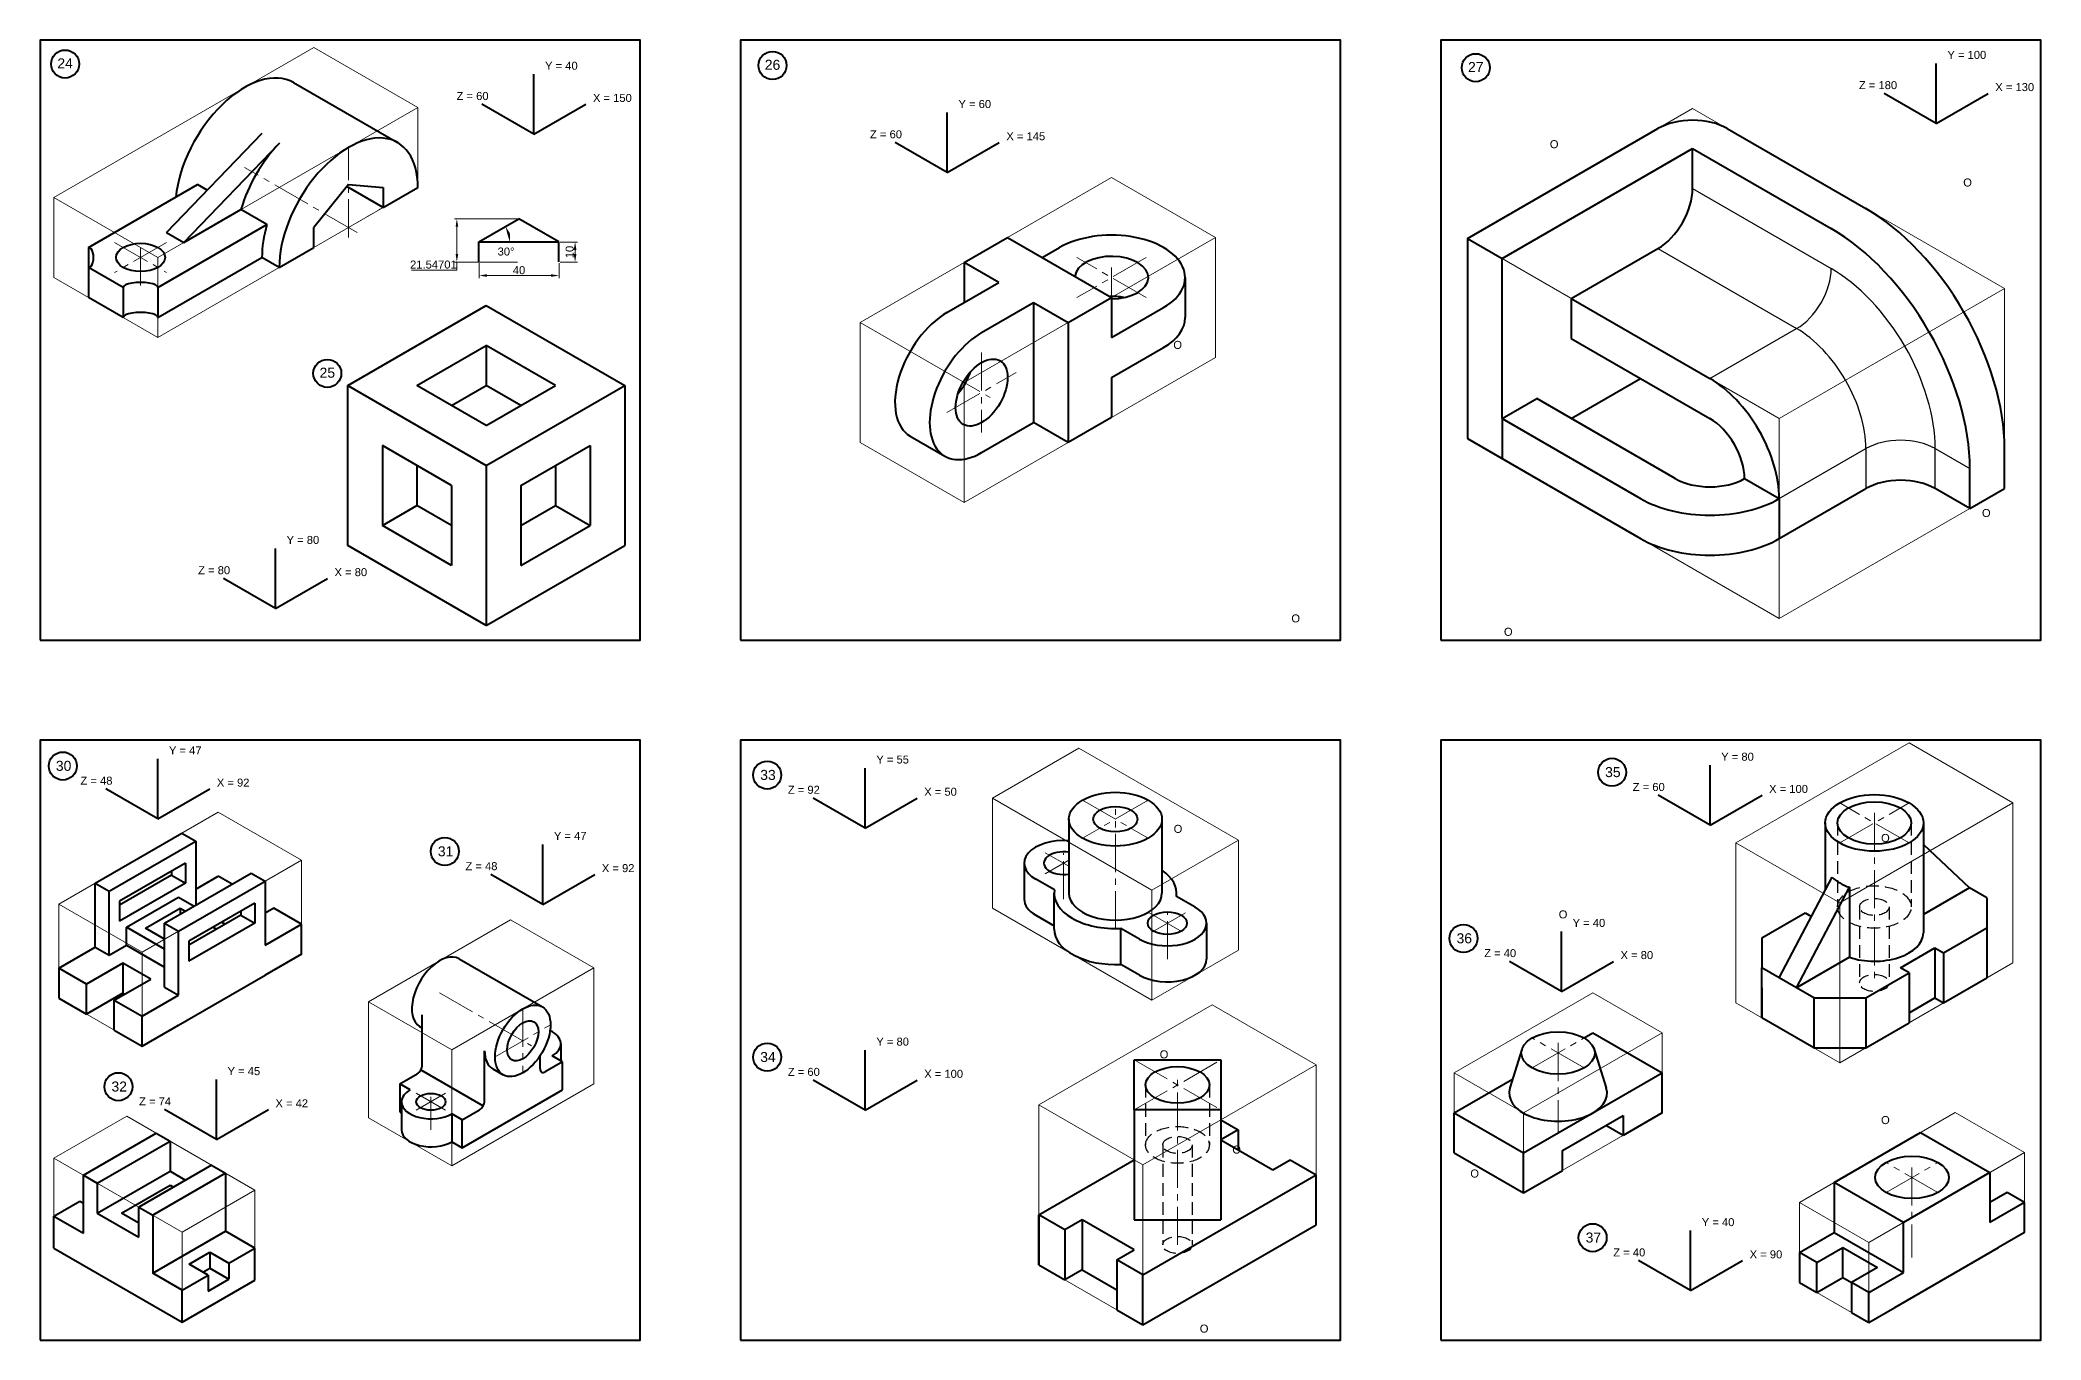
# Model space of a CAD drawing. Header units: millimetres. Extents: x 0 to 2304, y 0 to 1350.
# Drawn here: x 0 to 1000, y 0 to 650 of the extents above; entities that cross this region are included whole.
import ezdxf

# ---------------------------------------------------------------- set-up
doc = ezdxf.new("R2010")
doc.units = ezdxf.units.MM
doc.linetypes.add('CENTER2', pattern=[28.575, 19.05, -3.175, 3.175, -3.175])
doc.linetypes.add('DASHED2', pattern=[9.525, 6.35, -3.175])
for name, color, linetype, lineweight in [('Centre', 1, 'CENTER2', 20), ('Dim and Hatch', 6, 'Continuous', 20), ('Hidden', 3, 'DASHED2', 30), ('Object', 2, 'Continuous', 40), ('Projection', 5, 'Continuous', 5)]:
    doc.layers.add(name, color=color, linetype=linetype, lineweight=lineweight)
doc.styles.get("Standard").update_dxf_attribs({"font": 'arial.ttf'})
doc.dimstyles.new('Copy of ISO-25', dxfattribs={"dimtxt": 4, "dimasz": 4, "dimexe": 1.25, "dimexo": 0.625, "dimtad": 1, "dimtoh": 1, "dimdec": 5, "dimdsep": 46, "dimtxsty": 'Standard', "dimcen": 2.5, "dimclrd": 256, "dimclre": 256, "dimclrt": 256, "dimadec": 0, "dimazin": 0, "dimtfac": 1, "dimtdec": 5, "dimtmove": 0, "dimatfit": 2, "dimfxl": 1, "dimlwd": -1, "dimlwe": -1, "dimarcsym": 0})

# ---------------------------------------------------------------- blocks, each defined once
blk = doc.blocks.new('*D23')
at = {"layer": 'Defpoints', "color": 0, "transparency": 16777216}
for p in [(219.4, 539), (219.4, 532.2), (259.4, 539)]:
    blk.add_point(p, dxfattribs=at)
at = {"layer": 'Dim and Hatch', "transparency": 16777216}
for p, q in [((219.4, 538.4), (219.4, 531)), ((255.4, 532.2), (223.4, 532.2)), ((259.4, 538.4), (259.4, 531))]:
    blk.add_line(p, q, dxfattribs=at)
for points in [[(223.4, 532.9), (223.4, 531.6), (219.4, 532.2)], [(255.4, 532.9), (255.4, 531.6), (259.4, 532.2)]]:
    blk.add_solid(points, dxfattribs=at)
at = {"layer": 'Dim and Hatch', "transparency": 16777216, "insert": (239.4, 534.9), "char_height": 4, "attachment_point": 5}
blk.add_mtext('40', dxfattribs=at)
blk = doc.blocks.new('*D24')
at = {"layer": 'Defpoints', "color": 0, "transparency": 16777216}
for p in [(259.4, 549), (267.4, 549), (259.4, 539)]:
    blk.add_point(p, dxfattribs=at)
at = {"layer": 'Dim and Hatch', "transparency": 16777216}
for p, q in [((260, 549), (268.6, 549)), ((267.4, 543), (267.4, 545)), ((260, 539), (268.6, 539))]:
    blk.add_line(p, q, dxfattribs=at)
for points in [[(266.7, 545), (268.1, 545), (267.4, 549)], [(266.7, 543), (268.1, 543), (267.4, 539)]]:
    blk.add_solid(points, dxfattribs=at)
at = {"layer": 'Dim and Hatch', "transparency": 16777216, "insert": (264.7, 544), "char_height": 4, "attachment_point": 5, "rotation": 90}
blk.add_mtext('10', dxfattribs=at)
blk = doc.blocks.new('*D25')
at = {"layer": 'Defpoints', "color": 0, "transparency": 16777216}
for p in [(239.4, 560.6), (233.9, 554.3), (219.4, 549), (219.4, 549), (259.4, 549)]:
    blk.add_point(p, dxfattribs=at)
at = {"layer": 'Dim and Hatch', "transparency": 16777216}
blk.add_arc((219.4, 549), 15.4, 14.8804, 15.1196, dxfattribs=at)
for points in [[(233.6, 552.8), (234.9, 553.3), (232.7, 556.7)], [(234.9, 553.1), (233.6, 552.9), (234.8, 549)]]:
    blk.add_solid(points, dxfattribs=at)
at = {"layer": 'Dim and Hatch', "transparency": 16777216, "insert": (232.9, 544.2), "char_height": 4, "attachment_point": 5}
blk.add_mtext('30°', dxfattribs=at)
blk = doc.blocks.new('*D26')
at = {"layer": 'Defpoints', "color": 0, "transparency": 16777216}
for p in [(239.4, 560.6), (208.3, 539), (239.4, 539)]:
    blk.add_point(p, dxfattribs=at)
at = {"layer": 'Dim and Hatch', "transparency": 16777216}
for p, q in [((238.7, 560.6), (207.1, 560.6)), ((208.3, 556.6), (208.3, 543)), ((208.3, 535), (185.6, 535)), ((238.7, 539), (207.1, 539)), ((208.3, 539), (208.3, 535))]:
    blk.add_line(p, q, dxfattribs=at)
for points in [[(207.7, 556.6), (209, 556.6), (208.3, 560.6)], [(207.7, 543), (209, 543), (208.3, 539)]]:
    blk.add_solid(points, dxfattribs=at)
at = {"layer": 'Dim and Hatch', "transparency": 16777216, "insert": (196.6, 537.7), "char_height": 4, "attachment_point": 5}
blk.add_mtext('21.54701', dxfattribs=at)

msp = doc.modelspace()

# ---------------------------------------------------------------- linework, layer by layer
at = {"layer": 'Centre'}
for p, q in [((154.198838, 551.285361), (154.198838, 596.285361)), ((158.528965, 553.785361), (102.237314, 586.285361)), ((119.557822, 536.285361), (188.839854, 576.285361)), ((63.26617, 548.785361), (37.285408, 533.785361)), ((37.285408, 548.785361), (63.26617, 533.785361)), ((50.275789, 546.285361), (50.275789, 526.285361)), ((552.852368, 521.219956), (518.211352, 541.219956)), ((552.852368, 541.219956), (518.211352, 521.219956)), ((535.53186, 536.219956), (535.53186, 511.219956)), ((470.579955, 493.719956), (470.579955, 453.719956)), ((453.259446, 463.719956), (487.900463, 483.719956)), ((453.259446, 483.719956), (474.910082, 471.219956)), ((553.879972, 269.915426), (520.971006, 250.915426)), ((520.971006, 269.915426), (553.879972, 250.915426)), ((537.425489, 205.415426), (537.425489, 265.415426)), ((899.401916, 248.530332), (934.042933, 268.530332)), ((934.042933, 248.530332), (899.401916, 268.530332)), ((916.722425, 263.530332), (916.722425, 178.530332)), ((502.35146, 243.665426), (514.155337, 236.850455)), ((511.444727, 220.415426), (511.444727, 243.415426)), ((514.155337, 239.980397), (502.35146, 233.165426)), ((554.312984, 213.665426), (572.499518, 203.165426)), ((572.499518, 213.665426), (554.312984, 203.165426)), ((563.406251, 190.415426), (563.406251, 213.415426)), ((199.68109, 173.589904), (245.580437, 147.089904)), ((241.25031, 165.589904), (241.25031, 133.589904)), ((227.393903, 141.589904), (255.106716, 157.589904)), ((745.655088, 136.016137), (771.63585, 151.016137)), ((771.63585, 136.016137), (745.655088, 151.016137)), ((546.80772, 115.029643), (590.108991, 140.029643)), ((546.80772, 140.029643), (590.108991, 115.029643)), ((758.645469, 148.516137), (758.645469, 103.516137)), ((568.458355, 47.529643), (568.458355, 132.529643)), ((202.712179, 114.839904), (187.989747, 123.339904)), ((202.712179, 123.339904), (187.989747, 114.839904)), ((195.350963, 121.589904), (195.350963, 105.089904)), ((948.530719, 73.785699), (922.549957, 88.785699)), ((922.549957, 73.785699), (948.530719, 88.785699)), ((935.540338, 86.285699), (935.540338, 41.285699))]:
    msp.add_line(p, q, dxfattribs=at)
at = {"layer": 'Defpoints'}
for p, q in [((825.90725, 575.711678), (895.189282, 535.711678)), ((808.586742, 545.711678), (877.868774, 505.711678)), ((834.567504, 480.711678), (877.868774, 505.711678)), ((869.20852, 420.711678), (912.50979, 445.711678)), ((912.50979, 445.711678), (912.50979, 425.711678)), ((947.150806, 425.711678), (947.150806, 445.711678)), ((947.150806, 445.711678), (964.471315, 435.711678))]:
    msp.add_line(p, q, dxfattribs=at)
for centre, major_axis, start_param, end_param in [((877.868774, 525.711678), (-12.247449, -21.213203), 7.0685834706, 8.6393797974), ((895.189282, 475.711678), (36.742346, -63.63961), 7.0685834706, 8.6393797974), ((877.868774, 465.711678), (24.494897, -42.426407), 7.0685834706, 8.6393797974), ((929.830298, 435.711678), (-24.494897, 0), 3.926990817, 5.4977871438)]:
    msp.add_ellipse(centre, major_axis=major_axis, ratio=0.5773502692, start_param=start_param, end_param=end_param, dxfattribs=at)
at = {"layer": 'Hidden'}
for p, q in [((898.351251, 258.530332), (898.351251, 216.530332)), ((935.093598, 258.530332), (935.093598, 216.530332)), ((909.373955, 216.530332), (909.373955, 178.530332)), ((924.070894, 216.530332), (924.070894, 178.530332)), ((552.536672, 127.529643), (552.536672, 97.529643)), ((584.380039, 127.529643), (584.380039, 97.529643)), ((561.109886, 97.529643), (561.109886, 47.529643)), ((575.806825, 97.529643), (575.806825, 47.529643))]:
    msp.add_line(p, q, dxfattribs=at)
for centre, major_axis in [((916.722425, 216.530332), (-18.371173, 0)), ((916.722425, 216.530332), (-7.348469, 0)), ((916.722425, 178.530332), (-7.348469, 0)), ((568.458355, 97.529643), (-15.921683, 0)), ((568.458355, 97.529643), (-7.348469, 0)), ((568.458355, 47.529643), (-7.348469, 0))]:
    msp.add_ellipse(centre, major_axis=major_axis, ratio=0.5773502692, dxfattribs=at)
at = {"layer": 'Object'}
for p, q in [((246.824487, 602.886804), (246.824487, 632.886804)), ((947.662702, 608.30942), (947.662702, 638.30942)), ((126.745178, 628.704259), (178.706698, 598.704253)), ((947.662702, 608.30942), (921.68194, 623.30942)), ((947.662702, 608.30942), (973.643464, 623.30942)), ((246.824487, 602.886804), (220.843724, 617.886804)), ((246.824487, 602.886804), (272.805249, 617.886804)), ((453.429529, 583.733885), (453.429529, 613.733885)), ((63.26617, 553.785361), (110.981724, 603.454103)), ((713.323947, 550.711678), (808.586742, 605.711678)), ((843.227758, 605.711678), (912.50979, 565.711678)), ((71.926425, 548.785361), (119.641979, 598.454103)), ((453.429529, 583.733885), (427.448767, 598.733885)), ((453.429529, 583.733885), (479.410291, 598.733885)), ((730.644456, 540.711678), (825.90725, 595.711678)), ((825.90725, 595.711678), (895.189282, 555.711678)), ((825.90725, 575.711678), (825.90725, 595.711678)), ((24.295027, 546.285361), (78.784486, 577.744865)), ((83.60809, 574.959956), (78.784486, 577.744865)), ((154.198838, 577.832371), (136.87833, 556.285361)), ((171.519346, 566.285361), (153.349471, 576.775744)), ((154.198838, 577.832371), (171.519346, 576.285361)), ((171.519346, 566.285361), (188.839854, 576.285361)), ((171.519346, 576.285361), (171.519346, 566.285361)), ((71.926425, 548.785361), (100.435121, 565.244865)), ((113.425502, 557.744865), (100.435121, 565.244865)), ((219.350727, 549.027352), (239.350727, 560.574357)), ((259.350727, 549.027352), (239.350727, 560.574357)), ((58.936043, 526.285361), (113.425502, 557.744865)), ((63.26617, 553.785361), (71.926425, 548.785361)), ((136.87833, 546.285361), (136.87833, 556.285361)), ((461.9197, 538.719956), (483.570336, 551.219956)), ((483.570336, 551.219956), (535.53186, 521.219956)), ((713.323947, 550.711678), (713.323947, 450.711678)), ((713.323947, 550.711678), (730.644456, 540.711678)), ((24.295027, 546.285361), (24.295027, 531.285361)), ((58.936043, 511.285361), (110.897568, 541.285361)), ((119.557822, 536.285361), (110.897568, 541.285361)), ((119.557822, 536.285361), (136.87833, 546.285361)), ((219.350727, 539.027352), (219.350727, 549.027352)), ((219.350727, 549.027352), (259.350727, 549.027352)), ((259.350727, 539.027352), (259.350727, 549.027352)), ((500.890844, 541.219956), (509.551098, 546.219956)), ((730.644456, 460.711678), (730.644456, 540.711678)), ((765.285472, 520.711678), (808.586742, 545.711678)), ((41.615535, 526.285361), (24.295027, 536.285361)), ((24.295027, 536.285361), (24.295027, 521.285361)), ((479.240209, 528.719956), (461.9197, 538.719956)), ((461.9197, 538.719956), (461.9197, 518.719956)), ((572.274174, 531.202511), (572.274192, 511.202511)), ((41.615535, 511.285361), (24.295027, 521.285361)), ((41.615535, 526.285361), (41.615535, 511.285361)), ((58.936043, 526.285361), (58.936043, 511.285361)), ((453.259446, 513.719956), (479.240209, 528.719956)), ((513.881225, 508.719956), (535.53186, 521.219956)), ((535.53186, 521.219956), (535.53186, 501.219956)), ((765.285472, 520.711678), (834.567504, 480.711678)), ((765.285472, 520.711678), (765.285472, 500.711678)), ((153.756628, 477.18722), (223.03866, 517.18722)), ((223.03866, 517.18722), (292.320693, 477.18722)), ((470.579955, 503.719956), (496.560717, 518.719956)), ((496.560717, 518.719956), (513.881225, 508.719956)), ((496.560717, 518.719956), (496.560717, 458.719956)), ((535.53186, 501.219956), (561.512622, 516.219956)), ((513.881225, 508.719956), (513.881225, 448.719956)), ((765.285472, 500.711678), (834.567504, 460.711678)), ((188.397644, 477.18722), (223.03866, 497.18722)), ((257.679676, 477.18722), (223.03866, 497.18722)), ((223.03866, 497.18722), (223.03866, 477.18722)), ((535.53186, 481.219956), (561.512622, 496.219956)), ((535.53186, 481.219956), (535.53186, 461.219956)), ((765.285472, 460.711678), (799.926488, 480.711678)), ((153.756628, 397.18722), (153.756628, 477.18722)), ((153.756628, 477.18722), (223.03866, 437.18722)), ((223.03866, 457.18722), (188.397644, 477.18722)), ((205.718152, 467.18722), (223.03866, 477.18722)), ((223.03866, 437.18722), (292.320693, 477.18722)), ((223.03866, 457.18722), (257.679676, 477.18722)), ((240.359168, 467.18722), (223.03866, 477.18722)), ((292.320693, 477.18722), (292.320693, 397.18722)), ((730.644456, 460.711678), (747.964964, 470.711678)), ((817.246996, 430.711678), (747.964964, 470.711678)), ((535.53186, 461.219956), (513.881225, 448.719956)), ((730.644456, 460.711678), (799.926488, 420.711678)), ((730.644456, 460.711678), (730.644456, 440.711678)), ((434.863174, 451.914703), (452.183682, 441.914703)), ((470.579955, 443.719956), (496.560717, 458.719956)), ((513.881225, 448.719956), (496.560717, 458.719956)), ((713.323947, 450.711678), (799.926488, 400.711678)), ((205.718152, 427.18722), (171.077136, 447.18722)), ((171.077136, 447.18722), (171.077136, 407.18722)), ((240.359168, 427.18722), (275.000185, 447.18722)), ((275.000185, 447.18722), (275.000185, 407.18722)), ((981.791823, 425.711678), (981.791823, 445.711678)), ((188.397644, 437.18722), (188.397644, 417.18722)), ((223.03866, 437.18722), (223.03866, 357.18722)), ((223.03866, 437.18722), (223.03866, 397.18722)), ((257.679676, 437.18722), (257.679676, 417.18722)), ((851.888012, 430.711678), (869.20852, 420.711678)), ((964.471315, 415.711678), (964.471315, 435.711678)), ((205.718152, 427.18722), (205.718152, 387.18722)), ((240.359168, 427.18722), (240.359168, 387.18722)), ((869.20852, 400.711678), (912.50979, 425.711678)), ((869.20852, 420.711678), (869.20852, 400.711678)), ((964.471315, 415.711678), (947.150806, 425.711678)), ((964.471315, 415.711678), (981.791823, 425.711678)), ((171.077136, 407.18722), (188.397644, 417.18722)), ((205.718152, 407.18722), (188.397644, 417.18722)), ((240.359168, 407.18722), (257.679676, 417.18722)), ((257.679676, 417.18722), (275.000185, 407.18722)), ((205.718152, 387.18722), (171.077136, 407.18722)), ((240.359168, 387.18722), (275.000185, 407.18722)), ((117.662031, 365.780477), (117.662031, 395.780477)), ((223.03866, 357.18722), (153.756628, 397.18722)), ((223.03866, 357.18722), (292.320693, 397.18722)), ((117.662031, 365.780477), (91.681269, 380.780477)), ((117.662031, 365.780477), (143.642794, 380.780477)), ((58.859231, 260.549795), (58.859231, 290.549795)), ((412.38056, 255.992227), (412.38056, 285.992227)), ((834.621094, 257.385281), (834.621094, 287.385281)), ((58.859231, 260.549795), (32.878469, 275.549795)), ((58.859231, 260.549795), (84.839993, 275.549795)), ((412.38056, 255.992227), (386.399798, 270.992227)), ((412.38056, 255.992227), (438.361322, 270.992227)), ((834.621094, 257.385281), (808.640332, 272.385281)), ((834.621094, 257.385281), (860.601856, 272.385281)), ((514.155337, 260.415426), (514.155337, 223.415426)), ((560.695642, 260.415426), (560.695642, 223.415426)), ((27.598039, 228.48669), (70.899309, 253.48669)), ((70.899309, 253.48669), (77.827512, 249.48669)), ((892.227527, 258.530332), (892.227527, 224.910408)), ((941.217322, 258.530332), (941.217322, 203.530332)), ((34.526242, 224.48669), (77.827512, 249.48669)), ((77.827512, 249.48669), (77.827512, 217.48669)), ((251.264491, 217.79031), (251.264491, 247.79031)), ((941.217322, 247.672467), (964.353822, 226.030332)), ((72.63136, 238.48669), (39.722394, 219.48669)), ((65.703157, 232.48669), (39.722394, 217.48669)), ((62.239055, 208.48669), (105.540325, 233.48669)), ((65.703157, 234.48669), (65.703157, 232.48669)), ((65.703157, 232.48669), (72.63136, 228.48669)), ((72.63136, 238.48669), (72.63136, 228.48669)), ((77.827512, 225.48669), (89.085842, 231.98669)), ((96.014046, 227.98669), (89.085842, 231.98669)), ((105.540325, 233.48669), (112.468528, 229.48669)), ((251.264491, 217.79031), (225.283729, 232.79031)), ((251.264491, 217.79031), (277.245253, 232.79031)), ((491.848809, 238.415426), (491.848809, 220.415426)), ((506.933278, 225.020113), (497.588321, 230.415426)), ((869.091027, 181.030332), (895.621788, 231.347873)), ((27.598039, 196.48669), (27.598039, 228.48669)), ((27.598039, 228.48669), (34.526242, 224.48669)), ((34.526242, 192.48669), (34.526242, 224.48669)), ((72.63136, 228.48669), (39.722394, 209.48669)), ((43.186496, 206.48669), (69.167258, 221.48669)), ((69.167258, 204.48669), (112.468528, 229.48669)), ((69.167258, 221.48669), (76.961487, 216.98669)), ((112.468528, 229.48669), (112.468528, 197.48669)), ((506.806882, 205.415878), (506.806869, 223.415878)), ((577.262658, 216.415426), (567.9177, 221.81074)), ((877.751281, 176.030332), (904.282042, 226.347873)), ((904.282042, 226.347873), (904.282042, 191.347873)), ((964.353822, 226.030332), (941.217322, 212.672467)), ((973.014076, 221.030332), (964.353822, 226.030332)), ((973.014076, 221.030332), (973.014076, 206.030332)), ((39.722394, 219.48669), (39.722394, 209.48669)), ((52.712775, 205.98669), (70.033284, 215.98669)), ((70.033284, 215.98669), (72.63136, 214.48669)), ((70.033284, 215.98669), (70.033284, 212.98669)), ((107.272376, 218.48669), (74.363411, 199.48669)), ((100.344173, 212.48669), (74.363411, 197.48669)), ((100.344173, 214.48669), (100.344173, 212.48669)), ((100.344173, 212.48669), (107.272376, 208.48669)), ((107.272376, 218.48669), (107.272376, 208.48669)), ((116.798655, 215.98669), (112.468528, 213.48669)), ((130.655062, 207.98669), (116.798655, 215.98669)), ((497.588321, 212.415426), (506.806881, 207.093088)), ((860.430773, 201.030332), (882.081408, 213.530332)), ((882.081408, 213.530332), (885.259673, 211.69536)), ((43.186496, 197.48669), (43.186496, 206.48669)), ((62.239055, 195.48669), (43.186496, 206.48669)), ((62.239055, 200.48669), (52.712775, 205.98669)), ((62.239055, 176.48669), (62.239055, 208.48669)), ((62.239055, 208.48669), (69.167258, 204.48669)), ((69.167258, 172.48669), (69.167258, 204.48669)), ((107.272376, 208.48669), (74.363411, 189.48669)), ((86.487766, 206.48669), (88.219817, 205.48669)), ((90.817893, 208.98669), (92.549944, 207.98669)), ((112.468528, 197.48669), (130.655062, 207.98669)), ((130.655062, 192.98669), (130.655062, 207.98669)), ((549.549845, 200.415426), (540.204887, 205.81074)), ((540.204887, 187.81074), (540.204887, 205.81074)), ((583.002011, 208.370563), (583.002011, 190.370563)), ((760.367496, 174.30381), (760.367496, 204.30381)), ((860.430773, 201.030332), (860.430773, 186.030332)), ((951.363441, 193.530332), (973.014076, 206.030332)), ((973.014076, 206.030332), (973.014076, 181.030332)), ((9.411505, 185.98669), (27.598039, 196.48669)), ((27.598039, 196.48669), (34.526242, 192.48669)), ((34.526242, 192.48669), (43.186496, 197.48669)), ((43.186496, 197.48669), (62.239055, 186.48669)), ((74.363411, 199.48669), (74.363411, 189.48669)), ((130.655062, 192.98669), (112.468528, 182.48669)), ((209.484047, 190.557578), (251.053248, 166.557568)), ((904.282042, 191.347873), (877.751281, 176.030332)), ((929.712806, 186.030332), (947.033314, 196.030332)), ((947.033314, 196.030332), (947.033314, 171.030332)), ((947.033314, 196.030332), (951.363441, 193.530332)), ((951.363441, 193.530332), (951.363441, 168.530332)), ((973.014076, 196.030332), (973.014076, 181.030332)), ((23.267912, 177.98669), (9.411505, 185.98669)), ((9.411505, 185.98669), (9.411505, 170.98669)), ((41.454445, 188.48669), (23.267912, 177.98669)), ((37.124318, 169.98669), (55.310852, 180.48669)), ((55.310852, 180.48669), (41.454445, 188.48669)), ((41.454445, 188.48669), (41.454445, 173.48669)), ((69.167258, 157.48669), (112.468528, 182.48669)), ((549.549845, 182.415426), (540.204887, 187.81074)), ((760.367496, 174.30381), (734.386734, 189.30381)), ((760.367496, 174.30381), (786.348258, 189.30381)), ((886.411535, 171.030332), (860.430773, 186.030332)), ((860.430773, 161.030332), (860.430773, 186.030332)), ((877.751281, 176.030332), (869.091027, 181.030332)), ((912.392298, 171.030332), (934.042933, 183.530332)), ((934.042933, 183.530332), (929.712806, 186.030332)), ((934.042933, 183.530332), (934.042933, 158.530332)), ((951.363441, 168.530332), (973.014076, 181.030332)), ((9.411505, 170.98669), (23.267912, 162.98669)), ((23.267912, 162.98669), (23.267912, 177.98669)), ((41.454445, 173.48669), (23.267912, 162.98669)), ((41.454445, 173.48669), (42.320471, 172.98669)), ((50.980725, 161.98669), (69.167258, 172.48669)), ((62.239055, 176.48669), (69.167258, 172.48669)), ((860.430773, 176.030332), (860.430773, 161.030332)), ((886.411535, 171.030332), (912.392298, 171.030332)), ((886.411535, 171.030332), (886.411535, 146.030332)), ((912.392298, 171.030332), (912.392298, 146.030332)), ((934.042933, 163.530332), (947.033314, 171.030332)), ((947.033314, 171.030332), (951.363441, 168.530332)), ((37.124318, 154.98669), (37.124318, 169.98669)), ((37.124318, 169.98669), (50.980725, 161.98669)), ((50.980725, 146.98669), (50.980725, 161.98669)), ((191.020836, 137.589904), (191.020836, 162.589904)), ((886.411535, 146.030332), (860.430773, 161.030332)), ((37.124318, 154.98669), (50.980725, 146.98669)), ((50.980725, 146.98669), (69.167258, 157.48669)), ((771.63585, 151.016137), (775.965977, 153.516137)), ((775.965977, 153.516137), (810.606994, 133.516137)), ((912.392298, 146.030332), (934.042933, 158.530332)), ((222.197751, 119.589904), (222.197751, 144.589904)), ((249.910564, 135.589904), (249.910564, 142.099908)), ((261.168894, 139.089904), (255.972741, 142.089904)), ((260.277326, 148.067998), (260.277326, 139.60465)), ((412.38056, 114.942754), (412.38056, 144.942754)), ((546.80772, 115.029643), (546.80772, 140.029643)), ((546.80772, 140.029643), (590.108991, 140.029643)), ((590.108991, 140.029643), (590.108991, 115.029643)), ((740.531862, 145.285987), (734.536492, 126.016508)), ((776.759076, 145.285987), (782.754447, 126.016508)), ((886.411535, 146.030332), (912.392298, 146.030332)), ((88.145612, 100.188494), (88.145612, 130.188494)), ((179.762506, 128.089904), (188.42276, 133.089904)), ((190.259877, 135.029243), (221.436792, 117.029243)), ((226.256198, 135.619341), (231.452351, 132.619341)), ((261.168894, 139.089904), (252.50864, 134.089904)), ((261.168894, 125.089904), (261.168894, 139.089904)), ((706.683945, 113.516137), (735.89436, 130.380778)), ((741.324961, 93.516137), (810.606994, 133.516137)), ((810.606994, 113.516137), (810.606994, 133.516137)), ((184.958658, 125.089904), (179.762506, 128.089904)), ((179.762506, 128.089904), (179.762506, 114.089904)), ((210.93942, 96.089904), (261.168894, 125.089904)), ((412.38056, 114.942754), (386.399798, 129.942754)), ((412.38056, 114.942754), (438.361322, 129.942754)), ((88.145612, 100.188494), (62.164849, 115.188494)), ((88.145612, 100.188494), (114.126374, 115.188494)), ((179.762506, 114.089904), (180.654539, 113.574888)), ((180.654526, 119.162095), (180.654559, 105.162095)), ((210.93942, 110.089904), (205.743268, 113.089904)), ((205.743268, 113.089904), (205.743268, 99.089904)), ((210.93942, 110.089904), (219.599675, 115.089904)), ((210.93942, 96.089904), (210.93942, 110.089904)), ((590.108991, 115.029643), (546.80772, 115.029643)), ((546.80772, 115.029643), (546.80772, 60.029643)), ((590.108991, 115.029643), (590.108991, 60.029643)), ((590.108991, 110.029643), (598.769245, 105.029643)), ((706.683945, 93.516137), (706.683945, 113.516137)), ((706.683945, 113.516137), (741.324961, 93.516137)), ((760.810533, 94.766137), (791.121422, 112.266137)), ((810.606994, 113.516137), (791.121422, 102.266137)), ((791.121422, 112.266137), (791.121422, 102.266137)), ((21.66297, 82.385034), (58.036037, 103.385034)), ((58.036037, 103.385034), (64.96424, 99.385034)), ((598.769245, 105.029643), (590.108991, 100.029643)), ((590.108991, 100.029643), (616.089753, 85.029643)), ((598.769245, 105.029643), (598.769245, 95.029643)), ((791.121422, 102.266137), (782.461168, 107.266137)), ((896.569195, 78.785699), (939.870465, 103.785699)), ((939.870465, 103.785699), (974.511481, 83.785699)), ((28.591173, 78.385034), (64.96424, 99.385034)), ((64.96424, 99.385034), (64.96424, 84.385034)), ((205.743268, 99.089904), (210.93942, 96.089904)), ((499.176323, 62.529643), (546.80772, 90.029643)), ((616.089753, 85.029643), (624.750007, 90.029643)), ((624.750007, 90.029643), (637.740388, 82.529643)), ((706.683945, 93.516137), (741.324961, 73.516137)), ((741.324961, 73.516137), (741.324961, 93.516137)), ((760.810533, 84.766137), (760.810533, 94.766137)), ((21.66297, 53.385034), (21.66297, 82.385034)), ((21.66297, 82.385034), (28.591173, 78.385034)), ((28.591173, 63.385034), (64.96424, 84.385034)), ((85.748849, 87.385034), (49.375783, 66.385034)), ((92.677053, 83.385034), (56.303986, 62.385034)), ((64.96424, 84.385034), (72.758468, 79.885034)), ((85.748849, 87.385034), (92.677053, 83.385034)), ((92.677053, 83.385034), (92.677053, 54.385034)), ((551.137847, 32.529643), (637.740388, 82.529643)), ((637.740388, 57.529643), (637.740388, 82.529643)), ((741.324961, 73.516137), (760.810533, 84.766137)), ((974.511481, 83.785699), (931.210211, 58.785699)), ((974.511481, 83.785699), (974.511481, 58.785699)), ((28.591173, 78.385034), (28.591173, 63.385034)), ((40.715528, 63.385034), (64.96424, 77.385034)), ((64.96424, 77.385034), (66.696291, 76.385034)), ((931.210211, 58.785699), (896.569195, 78.785699)), ((896.569195, 78.785699), (896.569195, 53.785699)), ((983.171735, 73.785699), (974.511481, 68.785699)), ((991.831989, 68.785699), (983.171735, 73.785699)), ((6.940538, 61.885034), (19.930919, 69.385034)), ((6.940538, 45.885034), (6.940538, 61.885034)), ((6.940538, 61.885034), (21.66297, 53.385034)), ((19.930919, 69.385034), (21.66297, 68.385034)), ((28.591173, 63.385034), (49.375783, 51.385034)), ((49.375783, 58.385034), (40.715528, 63.385034)), ((49.375783, 51.385034), (49.375783, 66.385034)), ((49.375783, 66.385034), (56.303986, 62.385034)), ((56.303986, 62.385034), (56.303986, 33.385034)), ((512.166704, 55.029643), (499.176323, 62.529643)), ((499.176323, 62.529643), (499.176323, 37.529643)), ((499.176323, 37.529643), (499.176323, 62.529643)), ((520.826958, 60.029643), (512.166704, 55.029643)), ((546.80772, 45.029643), (520.826958, 60.029643)), ((520.826958, 60.029643), (520.826958, 35.029643)), ((546.80772, 60.029643), (590.108991, 60.029643)), ((991.831989, 68.785699), (974.511481, 58.785699)), ((991.831989, 53.785699), (991.831989, 68.785699)), ((56.303986, 33.385034), (92.677053, 54.385034)), ((107.399485, 45.885034), (92.677053, 54.385034)), ((512.166704, 55.029643), (512.166704, 30.029643)), ((551.137847, 7.529643), (637.740388, 57.529643)), ((824.899106, 24.678782), (824.899106, 54.678782)), ((879.248687, 43.785699), (896.569195, 53.785699)), ((896.569195, 53.785699), (931.210211, 33.785699)), ((931.210211, 33.785699), (931.210211, 58.785699)), ((991.831989, 53.785699), (978.841608, 46.285699)), ((6.940538, 45.885034), (71.026418, 8.885034)), ((74.490519, 37.885034), (84.882824, 43.885034)), ((84.882824, 43.885034), (94.409104, 38.385034)), ((84.882824, 43.885034), (84.882824, 35.885034)), ((94.409104, 38.385034), (107.399485, 45.885034)), ((107.399485, 29.885034), (107.399485, 45.885034)), ((538.147466, 40.029643), (546.80772, 45.029643)), ((551.137847, 32.529643), (538.147466, 40.029643)), ((538.147466, 40.029643), (538.147466, 15.029643)), ((887.908941, 38.785699), (879.248687, 43.785699)), ((879.248687, 43.785699), (879.248687, 28.785699)), ((887.908941, 38.785699), (900.899322, 46.285699)), ((900.899322, 46.285699), (918.21983, 36.285699)), ((900.899322, 31.285699), (900.899322, 46.285699)), ((926.880084, 16.285699), (978.841608, 46.285699)), ((71.026418, 24.885034), (56.303986, 33.385034)), ((71.026418, 24.885034), (84.016799, 32.385034)), ((84.016799, 32.385034), (74.490519, 37.885034)), ((81.418722, 33.885034), (84.882824, 35.885034)), ((84.016799, 32.385034), (84.016799, 24.385034)), ((84.016799, 24.385034), (94.409104, 30.385034)), ((84.882824, 35.885034), (94.409104, 30.385034)), ((94.409104, 38.385034), (94.409104, 30.385034)), ((499.176323, 37.529643), (512.166704, 30.029643)), ((520.826958, 35.029643), (512.166704, 30.029643)), ((520.826958, 35.029643), (538.147466, 25.029643)), ((551.137847, 7.529643), (551.137847, 32.529643)), ((824.899106, 24.678782), (798.918344, 39.678782)), ((824.899106, 24.678782), (850.879868, 39.678782)), ((887.908941, 23.785699), (887.908941, 38.785699)), ((887.908941, 23.785699), (900.899322, 31.285699)), ((900.899322, 31.285699), (905.229449, 28.785699)), ((918.21983, 36.285699), (905.229449, 28.785699)), ((913.889703, 23.785699), (931.210211, 33.785699)), ((71.026418, 8.885034), (107.399485, 29.885034)), ((71.026418, 8.885034), (71.026418, 24.885034)), ((879.248687, 28.785699), (887.908941, 23.785699)), ((913.889703, 23.785699), (905.229449, 28.785699)), ((905.229449, 28.785699), (905.229449, 13.785699)), ((913.889703, 8.785699), (913.889703, 23.785699)), ((538.147466, 15.029643), (551.137847, 7.529643)), ((905.229449, 13.785699), (913.889703, 8.785699)), ((913.889703, 8.785699), (926.880084, 16.285699))]:
    msp.add_line(p, q, dxfattribs=at)
for points in [[(0, 350), (300, 350), (300, 650), (0, 650)], [(350, 350), (650, 350), (650, 650), (350, 650)], [(700, 350), (1000, 350), (1000, 650), (700, 650)], [(0, 0), (300, 0), (300, 300), (0, 300)], [(350, 0), (650, 0), (650, 300), (350, 300)], [(700, 0), (1000, 0), (1000, 300), (700, 300)]]:
    msp.add_lwpolyline(points, close=True, dxfattribs=at)
for centre in [(12.535314, 637.991598), (366.081035, 637.265135), (717.526755, 636.147861), (143.58283, 483.303062), (11.396371, 286.999937), (785.650764, 283.860706), (363.41023, 282.467651), (202.294161, 244.265734), (711.397167, 200.779234), (363.41023, 141.418178), (39.175282, 126.663919), (775.928777, 51.154206)]:
    msp.add_circle(centre, 7, dxfattribs=at)
for centre, major_axis, ratio, start_param, end_param in [((102.237314, 586.285361), (-24.494897, -42.426407), 0.5773502692, 3.1407009552, 5.3724593126), ((123.887949, 573.785361), (-24.494897, -42.426407), 0.5773502692, 3.1406303177, 3.1425548413), ((154.198838, 556.285361), (-24.494897, -42.426407), 0.5773502692, 2.3561944902, 5.4977871438), ((825.90725, 595.711678), (-24.494897, 0), 0.5773502692, 3.926990817, 5.4977871438), ((808.586742, 585.711678), (-12.247449, -21.213203), 0.5773502692, 10.2101370949, 10.2101761242), ((132.548203, 568.785361), (-24.494897, -42.426407), 0.5773502692, 4.3087683381, 5.1133903693), ((808.586742, 565.711678), (-12.247449, -21.213203), 0.5773502692, 7.0685834706, 8.6393797974), ((912.50979, 485.711678), (48.989795, -84.852814), 0.5773502692, 7.0685834706, 8.6393797974), ((145.538584, 561.285361), (-24.494897, -42.426407), 0.5773502692, 5.1133903693, 5.4977871438), ((535.53186, 531.219956), (-36.742346, 0), 0.5773502692, 2.3561944902, 5.4977871438), ((895.189282, 475.711678), (48.989795, -84.852814), 0.5773502692, 7.0685834706, 8.6393797974), ((24.295027, 541.285361), (0, 5), 0.5, 3.1415926536, 6.2831853072), ((535.53186, 531.219956), (-18.371173, 0), 0.5773502692, 1.5707963268, 6.2275148), ((50.275789, 526.285361), (8.660254, 0), 0.2886751346, 0, 3.1415926536), ((535.53186, 511.219956), (-18.371173, 0), 0.5773502692, 4.3725520709, 4.7680594876), ((50.275789, 511.285361), (8.660254, 0), 0.2886751346, 0, 3.1415926536), ((453.259446, 483.719956), (-18.371173, -31.819805), 0.5773502692, 3.926990817, 6.2818176259), ((535.53186, 511.219956), (-36.742346, 0), 0.5773502692, 2.3561944902, 3.1424560783), ((470.579955, 473.719956), (-18.371173, -31.819805), 0.5773502692, 3.926990817, 7.0685834706), ((453.259446, 483.719956), (-9.185587, -15.909903), 0.5773502692, 7.5141447245, 8.1938185434), ((834.567504, 440.711678), (24.494897, -42.426407), 0.5773502692, 7.0685834706, 8.6393797974), ((834.567504, 440.711678), (12.247449, -21.213203), 0.5773502692, 7.0685834706, 8.6393797974), ((834.567504, 440.711678), (-24.494897, 0), 0.5773502692, 7.0685834706, 8.6393797974), ((834.567504, 440.711678), (-48.989795, 0), 0.5773502692, 7.0685834706, 8.6393797974), ((929.830298, 415.711678), (-24.494897, 0), 0.5773502692, 3.926990817, 5.4977871438), ((834.567504, 420.711678), (-48.989795, 0), 0.5773502692, 7.0685834706, 8.6393797974), ((511.444727, 238.415426), (-19.595918, 0), 0.5773502692, 4.5736188077, 7.0685834706), ((511.444727, 238.415426), (-9.797959, 0), 0.5773502692, 4.4320822406, 8.1342883737), ((537.425489, 223.415426), (-30.618622, 0), 0.5773502692, 9.333878063, 10.1322611725), ((916.722425, 238.530332), (-24.494897, 0), 0.5773502692, 0.5327179083, 1.0380784185), ((511.444727, 220.415426), (-19.595918, 0), 0.5773502692, 6.2831853072, 7.0685834706), ((537.425489, 223.415426), (-30.618622, 0), 0.5773502692, 6.1922854094, 7.9448815317), ((537.425489, 223.415426), (-23.270153, 0), 0.5773502692, 0, 3.1415926536), ((563.406251, 208.415426), (-19.595918, 0), 0.5773502692, 0.7853981634, 3.926990817), ((537.425489, 205.415426), (-30.618622, 0), 0.5773502692, 6.282204913, 7.9448815317), ((916.722425, 203.530332), (-24.494897, 0), 0.5773502692, 6.2831853072, 6.2863321786), ((916.722425, 203.530332), (-24.494897, 0), 0.5773502692, 7.3212637257, 9.4247779608), ((199.68109, 173.589904), (-9.797959, -16.970563), 0.5773502692, 3.1410824822, 6.3934519376), ((563.406251, 190.415426), (-19.595918, 0), 0.5773502692, 0.7853981634, 3.1456102562), ((245.580437, 148.089904), (-14.696938, 0), 0.5773502692, 8.6393797974, 10.3094756331), ((236.054157, 152.589904), (-9.797959, -16.970563), 0.5773502692, 5.4977871438, 6.2831853072), ((245.580437, 148.089904), (-7.348469, 0), 0.5773502692, 2.7508339001, 3.0281207224), ((188.42276, 136.089904), (-1.837117, -3.181981), 0.5773502692, 0.7853981634, 2.3561944902), ((245.580437, 134.089904), (-14.696938, 0), 0.5773502692, 12.7090639419, 12.7120853109), ((252.50864, 137.089904), (-1.837117, -3.181981), 0.5773502692, -0.7853981634, 0.7853981634), ((195.350963, 119.089904), (-14.696938, 0), 0.5773502692, 5.4977871438, 6.2749244505), ((758.645469, 123.516137), (-24.494897, 0), 0.5773502692, 6.1038028405, 9.6041604274), ((195.350963, 119.089904), (-14.696938, 0), 0.5773502692, 6.29144883, 8.6393797974), ((219.599675, 118.089904), (-1.837117, -3.181981), 0.5773502692, 0.7853981634, 2.3561944902), ((195.350963, 105.089904), (-14.696938, 0), 0.5773502692, 6.2746623922, 8.6393797974)]:
    msp.add_ellipse(centre, major_axis=major_axis, ratio=ratio, start_param=start_param, end_param=end_param, dxfattribs=at)
for centre, major_axis in [((50.275789, 541.285361), (-12.247449, 0)), ((470.579955, 473.719956), (-9.185587, -15.909903)), ((537.425489, 260.415426), (-23.270153, 0)), ((916.722425, 258.530332), (-24.494897, 0)), ((537.425489, 260.415426), (-11.022704, 0)), ((916.722425, 258.530332), (-18.371173, 0)), ((563.406251, 208.415426), (-9.797959, 0)), ((241.25031, 149.589904), (-9.797959, -16.970563)), ((241.25031, 149.589904), (-5.511352, -9.545942)), ((758.645469, 143.516137), (-18.371173, 0)), ((568.458355, 127.529643), (-15.921683, 0)), ((195.350963, 119.089904), (-7.348469, 0)), ((935.540338, 81.285699), (-18.371173, 0))]:
    msp.add_ellipse(centre, major_axis=major_axis, ratio=0.5773502692, dxfattribs=at)
at = {"layer": 'Projection'}
for p, q in [((6.974519, 571.285361), (136.87833, 646.285361)), ((136.87833, 646.285361), (188.839854, 616.285361)), ((58.936043, 541.285361), (188.839854, 616.285361)), ((188.839854, 616.285361), (188.839854, 576.285361)), ((713.323947, 550.711678), (825.90725, 615.711678)), ((825.90725, 615.711678), (981.791823, 525.711678)), ((409.958176, 508.719956), (535.53186, 581.219956)), ((535.53186, 581.219956), (587.493384, 551.219956)), ((6.974519, 531.285361), (6.974519, 571.285361)), ((6.974519, 571.285361), (58.936043, 541.285361)), ((58.936043, 501.285361), (188.839854, 576.285361)), ((461.9197, 478.719956), (587.493384, 551.219956)), ((587.493384, 491.219956), (587.493384, 551.219956)), ((869.20852, 460.711678), (713.323947, 550.711678)), ((713.323947, 550.711678), (713.323947, 450.711678)), ((58.936043, 501.285361), (58.936043, 541.285361)), ((6.974519, 531.285361), (58.936043, 501.285361)), ((869.20852, 460.711678), (981.791823, 525.711678)), ((981.791823, 425.711678), (981.791823, 525.711678)), ((153.756628, 477.18722), (223.03866, 517.18722)), ((223.03866, 517.18722), (292.320693, 477.18722)), ((409.958176, 448.719956), (409.958176, 508.719956)), ((409.958176, 508.719956), (461.9197, 478.719956)), ((461.9197, 418.719956), (587.493384, 491.219956)), ((153.756628, 397.18722), (153.756628, 477.18722)), ((153.756628, 477.18722), (223.03866, 437.18722)), ((223.03866, 437.18722), (292.320693, 477.18722)), ((292.320693, 477.18722), (292.320693, 397.18722)), ((461.9197, 418.719956), (461.9197, 478.719956)), ((869.20852, 360.711678), (869.20852, 460.711678)), ((869.20852, 360.711678), (713.323947, 450.711678)), ((409.958176, 448.719956), (461.9197, 418.719956)), ((223.03866, 437.18722), (223.03866, 357.18722)), ((869.20852, 360.711678), (981.791823, 425.711678)), ((223.03866, 357.18722), (153.756628, 397.18722)), ((223.03866, 357.18722), (292.320693, 397.18722)), ((519.238956, 295.915426), (475.937685, 270.915426)), ((598.913293, 249.915426), (519.238956, 295.915426)), ((934.042933, 298.530332), (847.440392, 248.530332)), ((986.004457, 268.530332), (934.042933, 298.530332)), ((475.937685, 270.915426), (475.937685, 215.915426)), ((475.937685, 270.915426), (555.612023, 224.915426)), ((9.411505, 217.98669), (89.085842, 263.98669)), ((89.085842, 263.98669), (130.655062, 239.98669)), ((899.401916, 218.530332), (986.004457, 268.530332)), ((986.004457, 188.530332), (986.004457, 268.530332)), ((555.612023, 224.915426), (598.913293, 249.915426)), ((598.913293, 194.915426), (598.913293, 249.915426)), ((847.440392, 248.530332), (899.401916, 218.530332)), ((847.440392, 248.530332), (847.440392, 168.530332)), ((130.655062, 239.98669), (50.980725, 193.98669)), ((130.655062, 192.98669), (130.655062, 239.98669)), ((555.612023, 224.915426), (555.612023, 169.915426)), ((50.980725, 193.98669), (9.411505, 217.98669)), ((9.411505, 217.98669), (9.411505, 170.98669)), ((164.174049, 169.089904), (235.188132, 210.089904)), ((235.188132, 210.089904), (276.757351, 186.089904)), ((475.937685, 215.915426), (555.612023, 169.915426)), ((899.401916, 138.530332), (899.401916, 218.530332)), ((50.980725, 146.98669), (50.980725, 193.98669)), ((50.980725, 146.98669), (130.655062, 192.98669)), ((555.612023, 169.915426), (598.913293, 194.915426)), ((205.743268, 145.089904), (276.757351, 186.089904)), ((276.757351, 186.089904), (276.757351, 128.089904)), ((899.401916, 138.530332), (986.004457, 188.530332)), ((9.411505, 170.98669), (50.980725, 146.98669)), ((775.965977, 173.516137), (706.683945, 133.516137)), ((810.606994, 153.516137), (775.965977, 173.516137)), ((164.174049, 169.089904), (205.743268, 145.089904)), ((164.174049, 169.089904), (164.174049, 111.089904)), ((499.176323, 117.529643), (585.778864, 167.529643)), ((585.778864, 167.529643), (637.740388, 137.529643)), ((847.440392, 168.530332), (899.401916, 138.530332)), ((741.324961, 113.516137), (810.606994, 153.516137)), ((810.606994, 153.516137), (810.606994, 113.516137)), ((205.743268, 87.089904), (205.743268, 145.089904)), ((551.137847, 87.529643), (637.740388, 137.529643)), ((637.740388, 137.529643), (637.740388, 57.529643)), ((706.683945, 133.516137), (741.324961, 113.516137)), ((706.683945, 133.516137), (706.683945, 93.516137)), ((205.743268, 87.089904), (276.757351, 128.089904)), ((43.313605, 111.885034), (6.940538, 90.885034)), ((107.399485, 74.885034), (43.313605, 111.885034)), ((164.174049, 111.089904), (205.743268, 87.089904)), ((499.176323, 37.529643), (499.176323, 117.529643)), ((499.176323, 117.529643), (551.137847, 87.529643)), ((741.324961, 73.516137), (810.606994, 113.516137)), ((741.324961, 113.516137), (741.324961, 73.516137)), ((957.190973, 113.785699), (879.248687, 68.785699)), ((957.190973, 113.785699), (991.831989, 93.785699)), ((6.940538, 90.885034), (6.940538, 45.885034)), ((6.940538, 90.885034), (71.026418, 53.885034)), ((706.683945, 93.516137), (741.324961, 73.516137)), ((991.831989, 93.785699), (913.889703, 48.785699)), ((991.831989, 93.785699), (991.831989, 53.785699)), ((551.137847, 7.529643), (551.137847, 87.529643)), ((71.026418, 53.885034), (107.399485, 74.885034)), ((107.399485, 74.885034), (107.399485, 29.885034)), ((879.248687, 68.785699), (913.889703, 48.785699)), ((879.248687, 28.785699), (879.248687, 68.785699)), ((71.026418, 53.885034), (71.026418, 8.885034)), ((551.137847, 7.529643), (637.740388, 57.529643)), ((913.889703, 8.785699), (991.831989, 53.785699)), ((6.940538, 45.885034), (71.026418, 8.885034)), ((913.889703, 48.785699), (913.889703, 8.785699)), ((499.176323, 37.529643), (551.137847, 7.529643)), ((71.026418, 8.885034), (107.399485, 29.885034)), ((913.889703, 8.785699), (879.248687, 28.785699))]:
    msp.add_line(p, q, dxfattribs=at)

# ---------------------------------------------------------------- texts
at = {"layer": 'Object'}
for s, p in [('Y = 100', (953.228905, 640.56106)), ('Y = 40', (252.390689, 635.138443)), ('Z = 60', (208.174584, 620.010534)), ('X = 150', (276.330906, 619.034538)), ('Y = 60', (458.995732, 615.985524)), ('Z = 180', (909.012799, 625.43315)), ('X = 130', (977.169121, 624.457154)), ('Z = 60', (414.779626, 600.857615)), ('X = 145', (482.935948, 599.881618)), ('Y = 80', (123.228234, 398.032117)), ('Z = 80', (79.012129, 382.904208)), ('X = 80', (147.168451, 381.928211)), ('Y = 47', (64.425434, 292.801434)), ('Y = 55', (417.946763, 288.243866)), ('Y = 80', (840.187297, 289.636921)), ('Z = 48', (20.209328, 277.673525)), ('X = 92', (88.36565, 276.697529)), ('Z = 92', (373.730657, 273.115957)), ('X = 50', (441.886979, 272.13996)), ('Z = 60', (795.971191, 274.509012)), ('X = 100', (864.127513, 273.533015)), ('Y = 47', (256.830694, 250.041949)), ('Z = 48', (212.614588, 234.91404)), ('X = 92', (280.77091, 233.938043)), ('Y = 40', (765.933699, 206.555449)), ('Z = 40', (721.717593, 191.42754)), ('X = 80', (789.873915, 190.451544)), ('Y = 80', (417.946763, 147.194393)), ('Y = 45', (93.711815, 132.440134)), ('Z = 60', (373.730657, 132.066484)), ('X = 100', (441.886979, 131.090487)), ('Z = 74', (49.495709, 117.312225)), ('X = 42', (117.652031, 116.336228)), ('Y = 40', (830.465309, 56.930422)), ('Z = 40', (786.249203, 41.802512)), ('X = 90', (854.405525, 40.826516))]:
    msp.add_text(s, height=4, dxfattribs=at).set_placement(p)
at = {"layer": 'Object', "char_height": 5, "attachment_point": 1}
for s, insert in [('24', (8.653343, 640.835469)), ('26', (362.199064, 640.109006)), ('27', (713.644783, 638.991731)), ('25', (139.700859, 486.146932)), ('30', (7.905039, 289.578483)), ('33', (359.918898, 285.046197)), ('35', (782.159432, 286.439252)), ('31', (198.802829, 246.84428)), ('36', (707.905834, 203.357781)), ('34', (359.918898, 143.996724)), ('32', (35.68395, 129.242465)), ('37', (772.437444, 53.732753))]:
    msp.add_mtext_dynamic_manual_height_columns(s, width=42.32929408, gutter_width=25, heights=[0], dxfattribs=dict(at, insert=insert))
at = {"layer": 'Object', "char_height": 2.5, "attachment_point": 1}
for insert in [(244.530963, 599.902264), (451.136006, 580.749345), (56.371893, 499.543436), (460.485849, 415.502912), (115.368508, 362.795938), (221.596147, 356.09284), (56.565708, 257.565255), (410.087036, 253.007687), (248.970967, 214.80577), (49.56203, 144.819307), (410.087036, 111.958214), (85.852088, 97.203954), (204.799279, 85.253625), (69.594612, 7.700851)]:
    msp.add_mtext('^I^I^I^I^I^I^I^I^I^I^I^I^I^I^I^I^I^I^I^I^I^I^I^I^I^I^I^I^I^I^I^I^I^I^I^I^I^I^I^I^I^I^I^I^I^I^I^I^I^I^I{\\H1.6x;O}', dxfattribs=dict(at, insert=insert))

# ---------------------------------------------------------------- dimensions: what is measured, and where the dimension line sits
at = {"layer": 'Dim and Hatch'}
for base, p1, p2, picture, middle in [((208.3279992, 539.0273516), (239.350727, 560.5743569), (239.350727, 539.0273516), '*D26', (196.6443362, 537.6946435)), ((267.399802, 549.027352), (259.350727, 539.027352), (259.350727, 549.027352), '*D24', (264.73251, 544.027352))]:
    dim = msp.add_linear_dim(base=base, p1=p1, p2=p2, angle=90, dimstyle='Copy of ISO-25', dxfattribs=at)
    dim.commit()
    dim.dimension.update_dxf_attribs({"geometry": picture, "text_midpoint": middle})
dim = msp.add_angular_dim_2l(base=(233.864313, 554.309865), line1=((219.350727, 549.027352), (259.350727, 549.027352)), line2=((219.350727, 549.027352), (239.350727, 560.574357)), dimstyle='Copy of ISO-25', dxfattribs=at)
dim.commit()
dim.dimension.update_dxf_attribs({"geometry": '*D25', "text_midpoint": (232.86959, 541.558117), "dimtype": 162})
dim = msp.add_linear_dim(base=(219.350727, 532.22703), p1=(259.350727, 539.027352), p2=(219.350727, 539.027352), dimstyle='Copy of ISO-25', dxfattribs=at)
dim.commit()
dim.dimension.update_dxf_attribs({"geometry": '*D23', "text_midpoint": (239.350727, 534.894322)})

doc.saveas('drawing.dxf')
